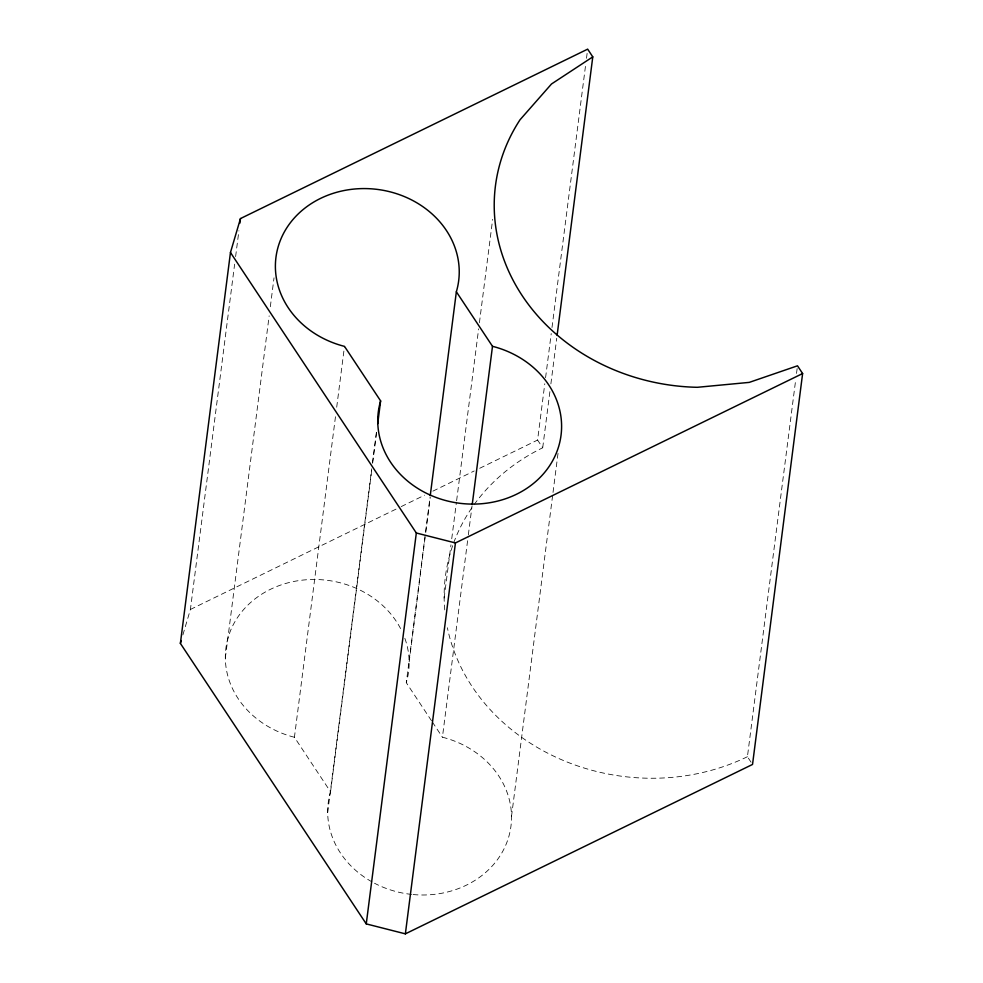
<?xml version="1.0" encoding="UTF-8"?>
<svg xmlns="http://www.w3.org/2000/svg" width="983" height="983" viewBox="0 0 983 983"><rect width="100%" height="100%" fill="white"/><g stroke="black" fill="none" stroke-linecap="round" stroke-linejoin="round"><path stroke-width="0.74" stroke-dasharray="4.92 3.69" d="M182.887 634.907L190.407 609.46L234.63 264.194M235.613 256.588L238.918 230.735M225.316 658.094L269.158 315.875M270.325 306.745L274.024 277.845M371.93 881.837A92.107 80.323 7.3 0 1 330.546 791.794L294.421 737.262L335.719 414.814M336.702 407.208L344.492 346.372M327.671 812.56L371.709 468.817M372.496 462.735L376.587 430.8M330.546 791.794L371.857 469.346M372.631 463.263L376.722 431.316M431.488 720.723L406.286 682.681L430.05 497.115M409.161 661.903L425.528 534.15M425.725 532.626L430.198 497.644M444.144 598.069L450.964 544.84M451.738 538.758L456.419 502.252M456.616 500.728L478.635 328.863M479.409 322.768L492.655 219.344M413.106 894.555A92.107 80.323 7.3 0 0 510.337 830.107A92.107 80.323 7.3 0 0 442.424 737.201L468.141 536.435M468.338 534.912L472.037 506.012M474.113 504.623A201.318 175.564 7.3 0 1 542.702 447.769L537.59 440.052L544.791 383.775M545.577 377.681L551.23 333.581M552.004 327.499L585.708 64.362M586.495 58.28L587.662 49.15M542.702 447.769L549.915 391.492M550.885 383.886L556.734 338.263M511.516 816.381L552.827 493.933M553.024 492.409L558.086 452.856M751.073 762.23L747.424 756.713L795.739 379.499M796.525 373.417L797.299 367.335M190.407 609.46L399.811 507.277M401.199 506.601L424.619 495.174M432.876 491.144L474.211 470.968M479.716 468.277L537.59 440.052M432.336 721.989L442.424 737.201M747.424 756.713A201.318 175.564 7.3 0 1 447.376 627.744M444.746 609.915A201.318 175.564 7.3 0 1 453.188 544.226M453.691 542.825A201.318 175.564 7.3 0 1 473.253 505.815M411.607 894.407A92.107 80.323 7.3 0 1 374.511 883.238M294.421 737.262A92.107 80.323 7.3 0 1 247.728 605.233A92.107 80.323 7.3 0 1 402.084 631.614M404.849 638.311A92.107 80.323 7.3 0 1 406.286 682.681"/><path stroke-width="1.47" d="M592.774 56.879L551.512 83.973L520.044 119.754A201.318 175.564 7.3 0 0 697.328 387.302L749.255 382.387L797.496 365.811L802.62 373.54L752.536 764.442L405.365 933.85L366.254 923.897L180.381 643.398L230.464 252.496L240.479 218.558L587.662 49.15L592.774 56.879L557.128 335.215M239.901 223.129L240.479 218.558M377.705 423.71L380.618 400.904L344.492 346.372A92.107 80.323 7.3 0 1 278.263 246.426A92.107 80.323 7.3 0 1 390.128 191.832A92.107 80.323 7.3 0 1 456.358 291.779L492.495 346.311A92.107 80.323 7.3 0 1 558.725 446.257A92.107 80.323 7.3 0 1 446.847 500.839A92.107 80.323 7.3 0 1 380.618 400.904M366.254 923.897L416.325 532.995L230.464 252.496M430.247 495.592L456.358 291.779M405.365 933.85L455.436 542.948L802.62 373.54M472.233 504.488L492.495 346.311M180.381 643.398L181.216 640.56M416.325 532.995L455.436 542.948"/></g></svg>
